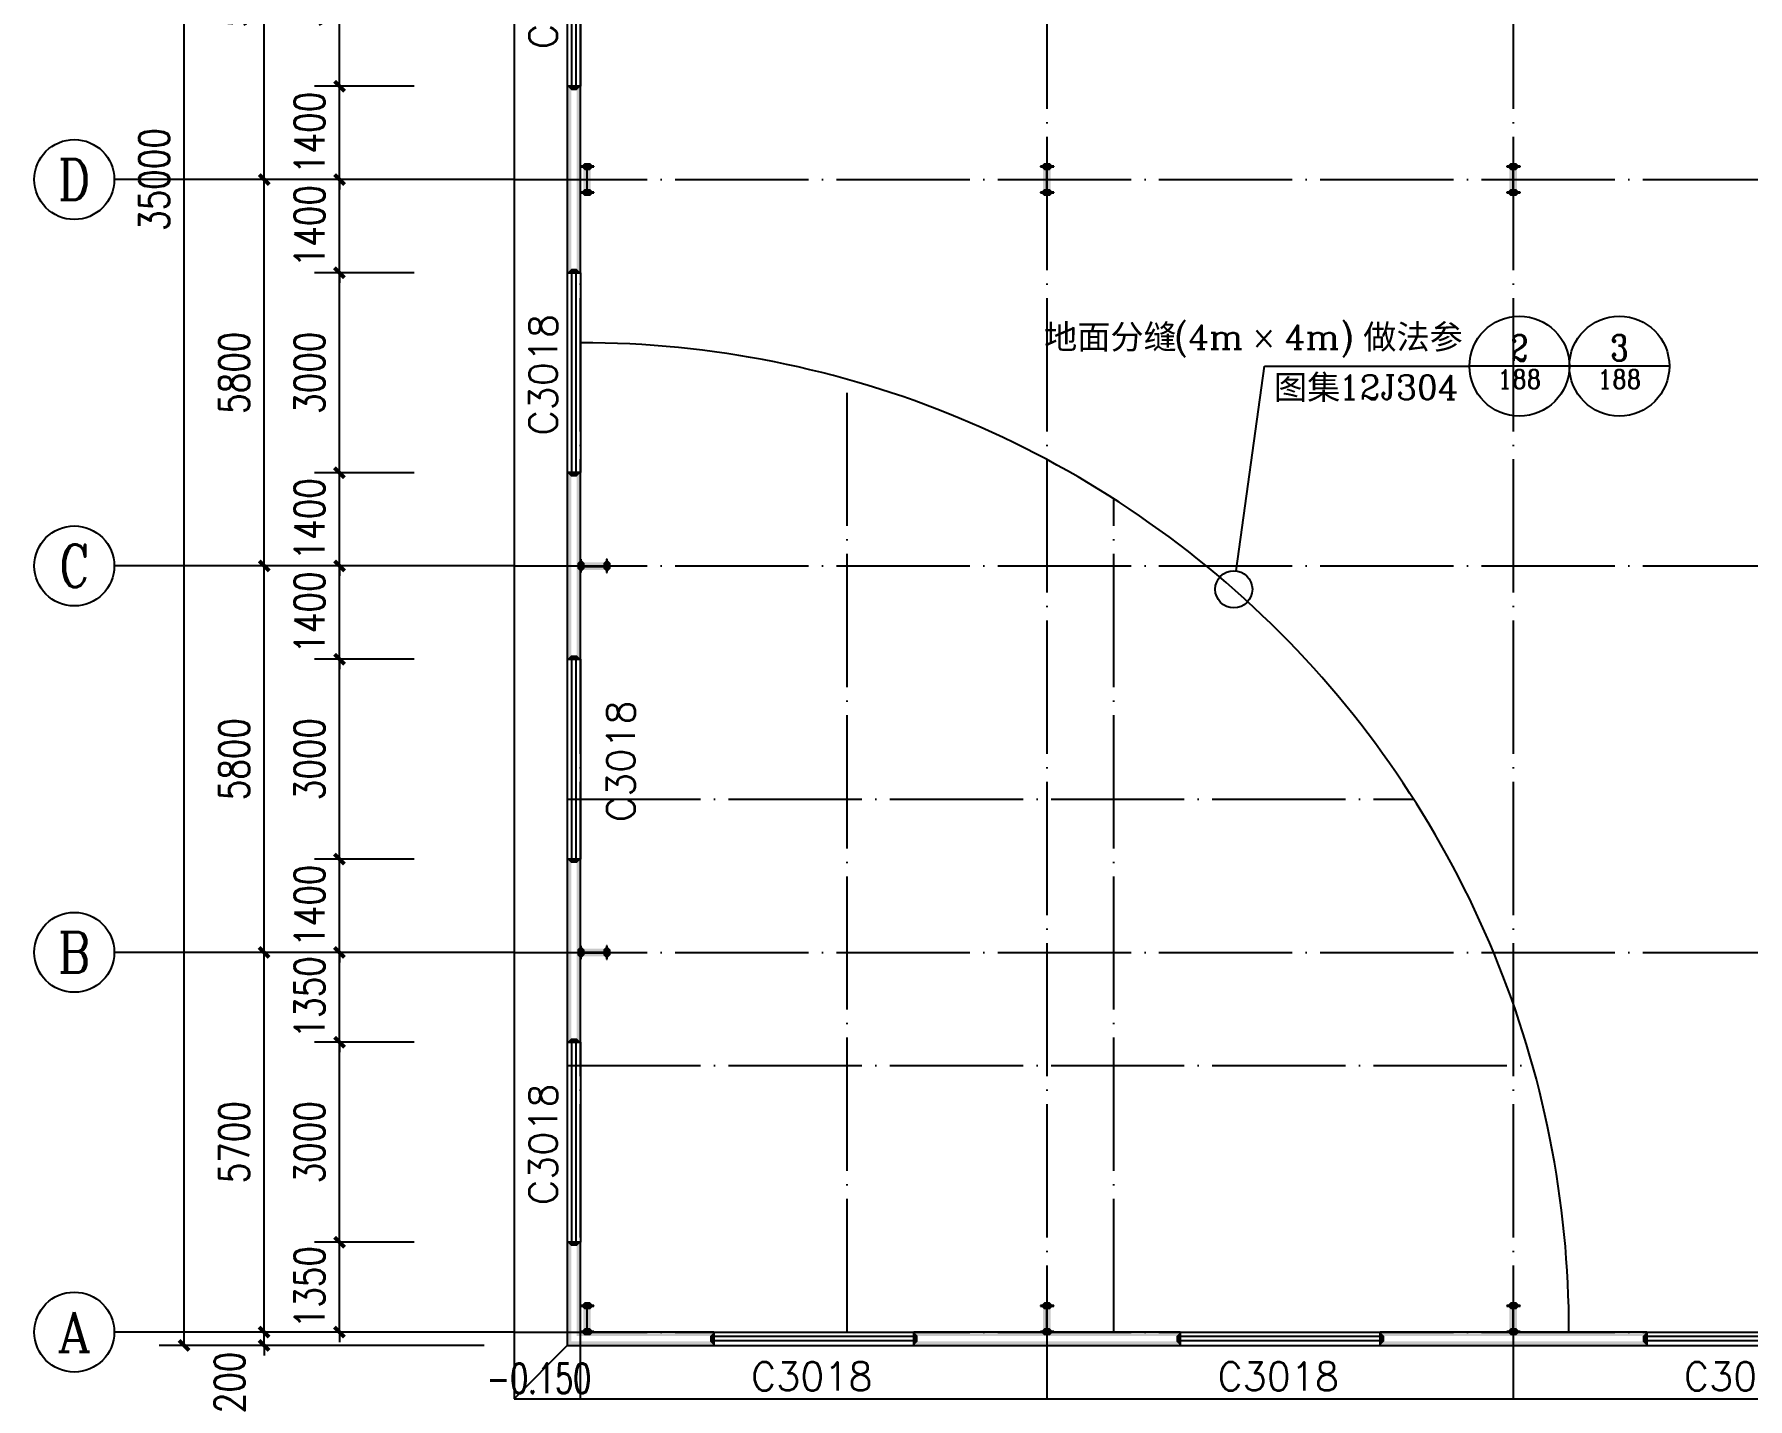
# Model space of a CAD drawing. Extents: x -21908402 to 2004492, y 83987 to 5079726.
# Drawn here: x 1825291 to 1851007, y 347578 to 368058 of the extents above; entities that cross this region are included whole.
import ezdxf
from ezdxf.enums import TextEntityAlignment as Align

# ---------------------------------------------------------------- set-up
doc = ezdxf.new("R2010")
doc.units = 0
doc.header["$LTSCALE"] = 1000
doc.linetypes.add('DOTE', pattern=[2.42, 2, -0.2, 0.02, -0.2])
doc.layers.get('0').update_dxf_attribs({"linetype": 'CONTINUOUS'})
doc.layers.get('DEFPOINTS').update_dxf_attribs({"linetype": 'CONTINUOUS'})
for name, color, linetype in [('AXIS', 3, 'CONTINUOUS'), ('AXIS_TEXT', 7, 'CONTINUOUS'), ('COLUMN', 9, 'CONTINUOUS'), ('DIM_IDEN', 3, 'CONTINUOUS'), ('DOTE', 1, 'DOTE'), ('GROUND', 2, 'CONTINUOUS'), ('PUB_DIM', 3, 'CONTINUOUS'), ('PUB_TEXT', 7, 'CONTINUOUS'), ('PUB_WALL', 9, 'CONTINUOUS'), ('WALL', 6, 'CONTINUOUS'), ('WINDOW', 94, 'CONTINUOUS'), ('WINDOW_TEXT', 7, 'CONTINUOUS')]:
    doc.layers.add(name, color=color, linetype=linetype)
doc.styles.add('_TCH_AXIS', font='complex_.ttf', dxfattribs={"bigfont": 'GBCBIG'})
doc.styles.add('_TCH_DIM', font='SIMPLEX', dxfattribs={"bigfont": 'GBCBIG'})
doc.styles.add('_TCH_LABEL', font='complex_.ttf', dxfattribs={"bigfont": 'GBCBIG'})
doc.styles.add('_TCH_WINDOW', font='simplex_.ttf', dxfattribs={"bigfont": 'GBCBIG'})
doc.styles.add('COMPLEX', font='COMPLEX')
doc.styles.add('DIM_FONT', font='simplex.shx', dxfattribs={"width": 0.8})
doc.dimstyles.new('DIMN150', dxfattribs={"dimscale": 1.5, "dimtxt": 300, "dimasz": 100, "dimexe": 250, "dimexo": 300, "dimgap": 150, "dimtad": 1, "dimdec": 0, "dimzin": 0, "dimtxsty": 'DIM_FONT', "dimblk": 'ARCHTICK', "dimcen": 0.09, "dimclrt": 7, "dimazin": 3, "dimtfac": 1, "dimtdec": 0, "dimtix": 1, "dimtmove": 0, "dimatfit": 3, "dimtolj": 1, "dimtzin": 0})

# ---------------------------------------------------------------- blocks, each defined once
blk = doc.blocks.new('_ARCHTICK')
at = {"color": 0, "linetype": 'BYBLOCK', "const_width": 0.4}
blk.add_lwpolyline([(-0.5, -0.5), (0.5, 0.5)], dxfattribs=at)
blk = doc.blocks.new('*D284')
at = {"layer": 'DEFPOINTS', "color": 0}
for p in [(1829872, 349928), (1831441, 349928), (1831441, 348578)]:
    blk.add_point(p, dxfattribs=at)
at = {"layer": 'PUB_DIM', "color": 0}
for p, q in [((1829872, 349928), (1829872, 350078)), ((1830991, 349928), (1829497, 349928)), ((1829872, 348578), (1829872, 349928)), ((1830991, 348578), (1829497, 348578)), ((1829872, 348578), (1829872, 348428))]:
    blk.add_line(p, q, dxfattribs=at)
at = {"layer": 'PUB_DIM', "color": 0, "xscale": 150, "yscale": 150, "zscale": 150}
for p, rotation in [((1829872, 349928), 270), ((1829872, 348578), 90)]:
    blk.add_blockref('_ARCHTICK', p, dxfattribs=dict(at, rotation=rotation))
at = {"layer": 'PUB_DIM', "color": 7, "insert": (1829422, 349253), "char_height": 450, "attachment_point": 5, "rotation": 90, "style": 'DIM_FONT'}
blk.add_mtext('\\A1;1350', dxfattribs=at)
blk = doc.blocks.new('*D285')
at = {"layer": 'DEFPOINTS', "color": 0}
for p in [(1829872, 352928), (1831441, 352928), (1831441, 349928)]:
    blk.add_point(p, dxfattribs=at)
at = {"layer": 'PUB_DIM', "color": 0}
for p, q in [((1830991, 352928), (1829497, 352928)), ((1829872, 349928), (1829872, 352928)), ((1830991, 349928), (1829497, 349928))]:
    blk.add_line(p, q, dxfattribs=at)
at = {"layer": 'PUB_DIM', "color": 0, "xscale": 150, "yscale": 150, "zscale": 150}
for p, rotation in [((1829872, 352928), 90), ((1829872, 349928), 270)]:
    blk.add_blockref('_ARCHTICK', p, dxfattribs=dict(at, rotation=rotation))
at = {"layer": 'PUB_DIM', "color": 7, "insert": (1829422, 351428), "char_height": 450, "attachment_point": 5, "rotation": 90, "style": 'DIM_FONT'}
blk.add_mtext('\\A1;3000', dxfattribs=at)
blk = doc.blocks.new('*D286')
at = {"layer": 'DEFPOINTS', "color": 0}
for p in [(1829872, 354278), (1831441, 354278), (1831441, 352928)]:
    blk.add_point(p, dxfattribs=at)
at = {"layer": 'PUB_DIM', "color": 0}
for p, q in [((1829872, 354278), (1829872, 354428)), ((1830991, 354278), (1829497, 354278)), ((1829872, 352928), (1829872, 354278)), ((1830991, 352928), (1829497, 352928)), ((1829872, 352928), (1829872, 352778))]:
    blk.add_line(p, q, dxfattribs=at)
at = {"layer": 'PUB_DIM', "color": 0, "xscale": 150, "yscale": 150, "zscale": 150}
for p, rotation in [((1829872, 354278), 270), ((1829872, 352928), 90)]:
    blk.add_blockref('_ARCHTICK', p, dxfattribs=dict(at, rotation=rotation))
at = {"layer": 'PUB_DIM', "color": 7, "insert": (1829422, 353603), "char_height": 450, "attachment_point": 5, "rotation": 90, "style": 'DIM_FONT'}
blk.add_mtext('\\A1;1350', dxfattribs=at)
blk = doc.blocks.new('*D287')
at = {"layer": 'DEFPOINTS', "color": 0}
for p in [(1829872, 355678), (1831441, 355678), (1831441, 354278)]:
    blk.add_point(p, dxfattribs=at)
at = {"layer": 'PUB_DIM', "color": 0}
for p, q in [((1830991, 355678), (1829497, 355678)), ((1829872, 355678), (1829872, 355828)), ((1829872, 354278), (1829872, 355678)), ((1830991, 354278), (1829497, 354278)), ((1829872, 354278), (1829872, 354128))]:
    blk.add_line(p, q, dxfattribs=at)
at = {"layer": 'PUB_DIM', "color": 0, "xscale": 150, "yscale": 150, "zscale": 150}
for p, rotation in [((1829872, 355678), 270), ((1829872, 354278), 90)]:
    blk.add_blockref('_ARCHTICK', p, dxfattribs=dict(at, rotation=rotation))
at = {"layer": 'PUB_DIM', "color": 7, "insert": (1829422, 354978), "char_height": 450, "attachment_point": 5, "rotation": 90, "style": 'DIM_FONT'}
blk.add_mtext('\\A1;1400', dxfattribs=at)
blk = doc.blocks.new('*D288')
at = {"layer": 'DEFPOINTS', "color": 0}
for p in [(1829872, 358678), (1831441, 358678), (1831441, 355678)]:
    blk.add_point(p, dxfattribs=at)
at = {"layer": 'PUB_DIM', "color": 0}
for p, q in [((1830991, 358678), (1829497, 358678)), ((1829872, 355678), (1829872, 358678)), ((1830991, 355678), (1829497, 355678))]:
    blk.add_line(p, q, dxfattribs=at)
at = {"layer": 'PUB_DIM', "color": 0, "xscale": 150, "yscale": 150, "zscale": 150}
for p, rotation in [((1829872, 358678), 90), ((1829872, 355678), 270)]:
    blk.add_blockref('_ARCHTICK', p, dxfattribs=dict(at, rotation=rotation))
at = {"layer": 'PUB_DIM', "color": 7, "insert": (1829422, 357178), "char_height": 450, "attachment_point": 5, "rotation": 90, "style": 'DIM_FONT'}
blk.add_mtext('\\A1;3000', dxfattribs=at)
blk = doc.blocks.new('*D289')
at = {"layer": 'DEFPOINTS', "color": 0}
for p in [(1829872, 360078), (1831441, 360078), (1831441, 358678)]:
    blk.add_point(p, dxfattribs=at)
at = {"layer": 'PUB_DIM', "color": 0}
for p, q in [((1830991, 360078), (1829497, 360078)), ((1829872, 360078), (1829872, 360228)), ((1829872, 358678), (1829872, 360078)), ((1830991, 358678), (1829497, 358678)), ((1829872, 358678), (1829872, 358528))]:
    blk.add_line(p, q, dxfattribs=at)
at = {"layer": 'PUB_DIM', "color": 0, "xscale": 150, "yscale": 150, "zscale": 150}
for p, rotation in [((1829872, 360078), 270), ((1829872, 358678), 90)]:
    blk.add_blockref('_ARCHTICK', p, dxfattribs=dict(at, rotation=rotation))
at = {"layer": 'PUB_DIM', "color": 7, "insert": (1829422, 359378), "char_height": 450, "attachment_point": 5, "rotation": 90, "style": 'DIM_FONT'}
blk.add_mtext('\\A1;1400', dxfattribs=at)
blk = doc.blocks.new('*D290')
at = {"layer": 'DEFPOINTS', "color": 0}
for p in [(1829872, 361478), (1831441, 361478), (1831441, 360078)]:
    blk.add_point(p, dxfattribs=at)
at = {"layer": 'PUB_DIM', "color": 0}
for p, q in [((1829872, 361478), (1829872, 361628)), ((1830991, 361478), (1829497, 361478)), ((1829872, 360078), (1829872, 361478)), ((1830991, 360078), (1829497, 360078)), ((1829872, 360078), (1829872, 359928))]:
    blk.add_line(p, q, dxfattribs=at)
at = {"layer": 'PUB_DIM', "color": 0, "xscale": 150, "yscale": 150, "zscale": 150}
for p, rotation in [((1829872, 361478), 270), ((1829872, 360078), 90)]:
    blk.add_blockref('_ARCHTICK', p, dxfattribs=dict(at, rotation=rotation))
at = {"layer": 'PUB_DIM', "color": 7, "insert": (1829422, 360778), "char_height": 450, "attachment_point": 5, "rotation": 90, "style": 'DIM_FONT'}
blk.add_mtext('\\A1;1400', dxfattribs=at)
blk = doc.blocks.new('*D291')
at = {"layer": 'DEFPOINTS', "color": 0}
for p in [(1829872, 364478), (1831441, 364478), (1831441, 361478)]:
    blk.add_point(p, dxfattribs=at)
at = {"layer": 'PUB_DIM', "color": 0}
for p, q in [((1830991, 364478), (1829497, 364478)), ((1829872, 361478), (1829872, 364478)), ((1830991, 361478), (1829497, 361478))]:
    blk.add_line(p, q, dxfattribs=at)
at = {"layer": 'PUB_DIM', "color": 0, "xscale": 150, "yscale": 150, "zscale": 150}
for p, rotation in [((1829872, 364478), 90), ((1829872, 361478), 270)]:
    blk.add_blockref('_ARCHTICK', p, dxfattribs=dict(at, rotation=rotation))
at = {"layer": 'PUB_DIM', "color": 7, "insert": (1829422, 362978), "char_height": 450, "attachment_point": 5, "rotation": 90, "style": 'DIM_FONT'}
blk.add_mtext('\\A1;3000', dxfattribs=at)
blk = doc.blocks.new('*D292')
at = {"layer": 'DEFPOINTS', "color": 0}
for p in [(1829872, 365878), (1831441, 365878), (1831441, 364478)]:
    blk.add_point(p, dxfattribs=at)
at = {"layer": 'PUB_DIM', "color": 0}
for p, q in [((1829872, 365878), (1829872, 366028)), ((1830991, 365878), (1829497, 365878)), ((1829872, 364478), (1829872, 365878)), ((1830991, 364478), (1829497, 364478)), ((1829872, 364478), (1829872, 364328))]:
    blk.add_line(p, q, dxfattribs=at)
at = {"layer": 'PUB_DIM', "color": 0, "xscale": 150, "yscale": 150, "zscale": 150}
for p, rotation in [((1829872, 365878), 270), ((1829872, 364478), 90)]:
    blk.add_blockref('_ARCHTICK', p, dxfattribs=dict(at, rotation=rotation))
at = {"layer": 'PUB_DIM', "color": 7, "insert": (1829422, 365178), "char_height": 450, "attachment_point": 5, "rotation": 90, "style": 'DIM_FONT'}
blk.add_mtext('\\A1;1400', dxfattribs=at)
blk = doc.blocks.new('*D293')
at = {"layer": 'DEFPOINTS', "color": 0}
for p in [(1829872, 367278), (1831441, 367278), (1831441, 365878)]:
    blk.add_point(p, dxfattribs=at)
at = {"layer": 'PUB_DIM', "color": 0}
for p, q in [((1830991, 367278), (1829497, 367278)), ((1829872, 367278), (1829872, 367428)), ((1829872, 365878), (1829872, 367278)), ((1830991, 365878), (1829497, 365878)), ((1829872, 365878), (1829872, 365728))]:
    blk.add_line(p, q, dxfattribs=at)
at = {"layer": 'PUB_DIM', "color": 0, "xscale": 150, "yscale": 150, "zscale": 150}
for p, rotation in [((1829872, 367278), 270), ((1829872, 365878), 90)]:
    blk.add_blockref('_ARCHTICK', p, dxfattribs=dict(at, rotation=rotation))
at = {"layer": 'PUB_DIM', "color": 7, "insert": (1829422, 366578), "char_height": 450, "attachment_point": 5, "rotation": 90, "style": 'DIM_FONT'}
blk.add_mtext('\\A1;1400', dxfattribs=at)
blk = doc.blocks.new('*D294')
at = {"layer": 'DEFPOINTS', "color": 0}
for p in [(1829872, 370278), (1831441, 370278), (1831441, 367278)]:
    blk.add_point(p, dxfattribs=at)
at = {"layer": 'PUB_DIM', "color": 0}
for p, q in [((1830991, 370278), (1829497, 370278)), ((1829872, 367278), (1829872, 370278)), ((1830991, 367278), (1829497, 367278))]:
    blk.add_line(p, q, dxfattribs=at)
at = {"layer": 'PUB_DIM', "color": 0, "xscale": 150, "yscale": 150, "zscale": 150}
for p, rotation in [((1829872, 370278), 90), ((1829872, 367278), 270)]:
    blk.add_blockref('_ARCHTICK', p, dxfattribs=dict(at, rotation=rotation))
at = {"layer": 'PUB_DIM', "color": 7, "insert": (1829422, 368778), "char_height": 450, "attachment_point": 5, "rotation": 90, "style": 'DIM_FONT'}
blk.add_mtext('\\A1;3000', dxfattribs=at)
blk = doc.blocks.new('*D356')
at = {"layer": 'AXIS', "color": 0}
for p, q in [((1828741, 348578), (1828741, 348728)), ((1832041, 348578), (1828366, 348578)), ((1828741, 348378), (1828741, 348578)), ((1832041, 348378), (1828366, 348378)), ((1828741, 348378), (1828741, 348228))]:
    blk.add_line(p, q, dxfattribs=at)
at = {"layer": 'DEFPOINTS', "color": 0}
for p in [(1828741, 348578), (1832491, 348578), (1832491, 348378)]:
    blk.add_point(p, dxfattribs=at)
at = {"layer": 'AXIS', "color": 0, "xscale": 150, "yscale": 150, "zscale": 150}
for p, rotation in [((1828741, 348578), 270), ((1828741, 348378), 90)]:
    blk.add_blockref('_ARCHTICK', p, dxfattribs=dict(at, rotation=rotation))
at = {"layer": 'AXIS', "color": 7, "insert": (1828223, 347823), "char_height": 450, "attachment_point": 5, "rotation": 90, "style": 'DIM_FONT'}
blk.add_mtext('\\A1;200', dxfattribs=at)
blk = doc.blocks.new('*D357')
at = {"layer": 'AXIS', "color": 0}
for p, q in [((1832041, 354278), (1828366, 354278)), ((1828741, 348578), (1828741, 354278)), ((1832041, 348578), (1828366, 348578))]:
    blk.add_line(p, q, dxfattribs=at)
at = {"layer": 'DEFPOINTS', "color": 0}
for p in [(1828741, 354278), (1832491, 354278), (1832491, 348578)]:
    blk.add_point(p, dxfattribs=at)
at = {"layer": 'AXIS', "color": 0, "xscale": 150, "yscale": 150, "zscale": 150}
for p, rotation in [((1828741, 354278), 90), ((1828741, 348578), 270)]:
    blk.add_blockref('_ARCHTICK', p, dxfattribs=dict(at, rotation=rotation))
at = {"layer": 'AXIS', "color": 7, "insert": (1828291, 351428), "char_height": 450, "attachment_point": 5, "rotation": 90, "style": 'DIM_FONT'}
blk.add_mtext('\\A1;5700', dxfattribs=at)
blk = doc.blocks.new('*D358')
at = {"layer": 'AXIS', "color": 0}
for p, q in [((1832041, 360078), (1828366, 360078)), ((1828741, 354278), (1828741, 360078)), ((1832041, 354278), (1828366, 354278))]:
    blk.add_line(p, q, dxfattribs=at)
at = {"layer": 'DEFPOINTS', "color": 0}
for p in [(1828741, 360078), (1832491, 360078), (1832491, 354278)]:
    blk.add_point(p, dxfattribs=at)
at = {"layer": 'AXIS', "color": 0, "xscale": 150, "yscale": 150, "zscale": 150}
for p, rotation in [((1828741, 360078), 90), ((1828741, 354278), 270)]:
    blk.add_blockref('_ARCHTICK', p, dxfattribs=dict(at, rotation=rotation))
at = {"layer": 'AXIS', "color": 7, "insert": (1828291, 357178), "char_height": 450, "attachment_point": 5, "rotation": 90, "style": 'DIM_FONT'}
blk.add_mtext('\\A1;5800', dxfattribs=at)
blk = doc.blocks.new('*D359')
at = {"layer": 'AXIS', "color": 0}
for p, q in [((1832041, 365878), (1828366, 365878)), ((1828741, 360078), (1828741, 365878)), ((1832041, 360078), (1828366, 360078))]:
    blk.add_line(p, q, dxfattribs=at)
at = {"layer": 'DEFPOINTS', "color": 0}
for p in [(1828741, 365878), (1832491, 365878), (1832491, 360078)]:
    blk.add_point(p, dxfattribs=at)
at = {"layer": 'AXIS', "color": 0, "xscale": 150, "yscale": 150, "zscale": 150}
for p, rotation in [((1828741, 365878), 90), ((1828741, 360078), 270)]:
    blk.add_blockref('_ARCHTICK', p, dxfattribs=dict(at, rotation=rotation))
at = {"layer": 'AXIS', "color": 7, "insert": (1828291, 362978), "char_height": 450, "attachment_point": 5, "rotation": 90, "style": 'DIM_FONT'}
blk.add_mtext('\\A1;5800', dxfattribs=at)
blk = doc.blocks.new('*D360')
at = {"layer": 'AXIS', "color": 0}
for p, q in [((1832041, 371678), (1828366, 371678)), ((1828741, 365878), (1828741, 371678)), ((1832041, 365878), (1828366, 365878))]:
    blk.add_line(p, q, dxfattribs=at)
at = {"layer": 'DEFPOINTS', "color": 0}
for p in [(1828741, 371678), (1832491, 371678), (1832491, 365878)]:
    blk.add_point(p, dxfattribs=at)
at = {"layer": 'AXIS', "color": 0, "xscale": 150, "yscale": 150, "zscale": 150}
for p, rotation in [((1828741, 371678), 90), ((1828741, 365878), 270)]:
    blk.add_blockref('_ARCHTICK', p, dxfattribs=dict(at, rotation=rotation))
at = {"layer": 'AXIS', "color": 7, "insert": (1828291, 368778), "char_height": 450, "attachment_point": 5, "rotation": 90, "style": 'DIM_FONT'}
blk.add_mtext('\\A1;5800', dxfattribs=at)
blk = doc.blocks.new('*D364')
at = {"layer": 'AXIS', "color": 0}
for p, q in [((1832041, 383378), (1827166, 383378)), ((1827541, 348378), (1827541, 383378)), ((1832041, 348378), (1827166, 348378))]:
    blk.add_line(p, q, dxfattribs=at)
at = {"layer": 'DEFPOINTS', "color": 0}
for p in [(1827541, 383378), (1832491, 383378), (1832491, 348378)]:
    blk.add_point(p, dxfattribs=at)
at = {"layer": 'AXIS', "color": 0, "xscale": 150, "yscale": 150, "zscale": 150}
for p, rotation in [((1827541, 383378), 90), ((1827541, 348378), 270)]:
    blk.add_blockref('_ARCHTICK', p, dxfattribs=dict(at, rotation=rotation))
at = {"layer": 'AXIS', "color": 7, "insert": (1827091, 365878), "char_height": 450, "attachment_point": 5, "rotation": 90, "style": 'DIM_FONT'}
blk.add_mtext('\\A1;35000', dxfattribs=at)
blk = doc.blocks.new('_AXISO')
blk.add_circle((0, 0), 0.5)
at = {"layer": 'AXIS_TEXT', "style": 'COMPLEX', "width": 1.041667}
blk.add_attdef('A', text='', height=0.56, dxfattribs=at).set_placement((-0.25, -0.28), (0.25, -0.28), align=Align.FIT)
blk = doc.blocks.new('$WINLIB2D$00000001')
at = {"color": 0}
for points in [[(-0.5, 0.5), (-0.5, -0.5)], [(-0.5, 0.5), (0.5, 0.5)], [(0.5, -0.5), (0.5, 0.5)], [(0.5, 0.1667), (-0.5, 0.1667)], [(0.5, -0.1667), (-0.5, -0.1667)], [(-0.5, -0.5), (0.5, -0.5)]]:
    blk.add_lwpolyline(points, dxfattribs=at)

msp = doc.modelspace()

# ---------------------------------------------------------------- hatches: boundary and pattern name
at = {"layer": 'COLUMN'}
for points in [[(1833491, 366078.4), (1833491, 366068.4), (1833551, 366128.4), (1833551, 366018.4)], [(1833491, 366068.4), (1833578.8, 366068.4), (1833603.7, 366128.4), (1833551, 366128.4)], [(1833691, 366078.4), (1833491, 366078.4), (1833551, 366018.4), (1833631, 366018.4)], [(1833589.8, 366063.4), (1833594.8, 366068.4), (1833570, 366128.4), (1833529.8, 366088.3)], [(1833589.8, 365693.4), (1833589.8, 366063.4), (1833529.8, 366088.3), (1833529.8, 365668.6)], [(1833594.8, 366068.4), (1833691, 366068.4), (1833631, 366128.4), (1833570, 366128.4)], [(1833578.8, 366068.4), (1833583.8, 366063.4), (1833643.8, 366088.3), (1833603.7, 366128.4)], [(1833583.8, 366063.4), (1833583.8, 365693.4), (1833643.8, 365668.6), (1833643.8, 366088.3)], [(1833691, 366068.4), (1833691, 366078.4), (1833631, 366018.4), (1833631, 366128.4)], [(1840391, 366078.4), (1840391, 366068.4), (1840451, 366128.4), (1840451, 366018.4)], [(1840391, 366068.4), (1840478.8, 366068.4), (1840503.7, 366128.4), (1840451, 366128.4)], [(1840591, 366078.4), (1840391, 366078.4), (1840451, 366018.4), (1840531, 366018.4)], [(1840489.8, 366063.4), (1840494.8, 366068.4), (1840470, 366128.4), (1840429.8, 366088.3)], [(1840489.8, 365693.4), (1840489.8, 366063.4), (1840429.8, 366088.3), (1840429.8, 365668.6)], [(1840494.8, 366068.4), (1840591, 366068.4), (1840531, 366128.4), (1840470, 366128.4)], [(1840478.8, 366068.4), (1840483.8, 366063.4), (1840543.8, 366088.3), (1840503.7, 366128.4)], [(1840483.8, 366063.4), (1840483.8, 365693.4), (1840543.8, 365668.6), (1840543.8, 366088.3)], [(1840591, 366068.4), (1840591, 366078.4), (1840531, 366018.4), (1840531, 366128.4)], [(1847391, 366078.4), (1847391, 366068.4), (1847451, 366128.4), (1847451, 366018.4)], [(1847391, 366068.4), (1847478.8, 366068.4), (1847503.7, 366128.4), (1847451, 366128.4)], [(1847591, 366078.4), (1847391, 366078.4), (1847451, 366018.4), (1847531, 366018.4)], [(1847489.8, 366063.4), (1847494.8, 366068.4), (1847470, 366128.4), (1847429.8, 366088.3)], [(1847489.8, 365693.4), (1847489.8, 366063.4), (1847429.8, 366088.3), (1847429.8, 365668.6)], [(1847494.8, 366068.4), (1847591, 366068.4), (1847531, 366128.4), (1847470, 366128.4)], [(1847478.8, 366068.4), (1847483.8, 366063.4), (1847543.8, 366088.3), (1847503.7, 366128.4)], [(1847483.8, 366063.4), (1847483.8, 365693.4), (1847543.8, 365668.6), (1847543.8, 366088.3)], [(1847591, 366068.4), (1847591, 366078.4), (1847531, 366018.4), (1847531, 366128.4)], [(1833491, 365678.4), (1833691, 365678.4), (1833631, 365738.4), (1833551, 365738.4)], [(1833491, 365688.4), (1833491, 365678.4), (1833551, 365738.4), (1833551, 365628.4)], [(1833578.8, 365688.4), (1833491, 365688.4), (1833551, 365628.4), (1833603.7, 365628.4)], [(1833594.8, 365688.4), (1833589.8, 365693.4), (1833529.8, 365668.6), (1833570, 365628.4)], [(1833691, 365688.4), (1833594.8, 365688.4), (1833570, 365628.4), (1833631, 365628.4)], [(1833583.8, 365693.4), (1833578.8, 365688.4), (1833603.7, 365628.4), (1833643.8, 365668.6)], [(1833691, 365678.4), (1833691, 365688.4), (1833631, 365628.4), (1833631, 365738.4)], [(1840391, 365678.4), (1840591, 365678.4), (1840531, 365738.4), (1840451, 365738.4)], [(1840391, 365688.4), (1840391, 365678.4), (1840451, 365738.4), (1840451, 365628.4)], [(1840478.8, 365688.4), (1840391, 365688.4), (1840451, 365628.4), (1840503.7, 365628.4)], [(1840494.8, 365688.4), (1840489.8, 365693.4), (1840429.8, 365668.6), (1840470, 365628.4)], [(1840591, 365688.4), (1840494.8, 365688.4), (1840470, 365628.4), (1840531, 365628.4)], [(1840483.8, 365693.4), (1840478.8, 365688.4), (1840503.7, 365628.4), (1840543.8, 365668.6)], [(1840591, 365678.4), (1840591, 365688.4), (1840531, 365628.4), (1840531, 365738.4)], [(1847391, 365678.4), (1847591, 365678.4), (1847531, 365738.4), (1847451, 365738.4)], [(1847391, 365688.4), (1847391, 365678.4), (1847451, 365738.4), (1847451, 365628.4)], [(1847478.8, 365688.4), (1847391, 365688.4), (1847451, 365628.4), (1847503.7, 365628.4)], [(1847494.8, 365688.4), (1847489.8, 365693.4), (1847429.8, 365668.6), (1847470, 365628.4)], [(1847591, 365688.4), (1847494.8, 365688.4), (1847470, 365628.4), (1847531, 365628.4)], [(1847483.8, 365693.4), (1847478.8, 365688.4), (1847503.7, 365628.4), (1847543.8, 365668.6)], [(1847591, 365678.4), (1847591, 365688.4), (1847531, 365628.4), (1847531, 365738.4)], [(1833501, 360082.3), (1833501, 360178.4), (1833441, 360118.4), (1833441, 360057.4)], [(1833501, 360178.4), (1833491, 360178.4), (1833551, 360118.4), (1833441, 360118.4)], [(1833501, 360066.3), (1833506, 360071.3), (1833481.1, 360131.3), (1833441, 360091.1)], [(1833501, 359978.4), (1833501, 360066.3), (1833441, 360091.1), (1833441, 360038.4)], [(1833506, 360077.3), (1833501, 360082.3), (1833441, 360057.4), (1833481.1, 360017.3)], [(1833491, 359978.4), (1833501, 359978.4), (1833441, 360038.4), (1833551, 360038.4)], [(1833506, 360071.3), (1833876, 360071.3), (1833900.8, 360131.3), (1833481.1, 360131.3)], [(1833876, 360077.3), (1833506, 360077.3), (1833481.1, 360017.3), (1833900.8, 360017.3)], [(1833491, 360178.4), (1833491, 359978.4), (1833551, 360038.4), (1833551, 360118.4)], [(1833891, 359978.4), (1833891, 360178.4), (1833831, 360118.4), (1833831, 360038.4)], [(1833891, 360178.4), (1833881, 360178.4), (1833941, 360118.4), (1833831, 360118.4)], [(1833881, 359978.4), (1833891, 359978.4), (1833831, 360038.4), (1833941, 360038.4)], [(1833876, 360071.3), (1833881, 360066.3), (1833941, 360091.1), (1833900.8, 360131.3)], [(1833881, 360082.3), (1833876, 360077.3), (1833900.8, 360017.3), (1833941, 360057.4)], [(1833881, 360178.4), (1833881, 360082.3), (1833941, 360057.4), (1833941, 360118.4)], [(1833881, 360066.3), (1833881, 359978.4), (1833941, 360038.4), (1833941, 360091.1)], [(1833501, 354282.3), (1833501, 354378.4), (1833441, 354318.4), (1833441, 354257.4)], [(1833501, 354378.4), (1833491, 354378.4), (1833551, 354318.4), (1833441, 354318.4)], [(1833491, 354378.4), (1833491, 354178.4), (1833551, 354238.4), (1833551, 354318.4)], [(1833891, 354178.4), (1833891, 354378.4), (1833831, 354318.4), (1833831, 354238.4)], [(1833891, 354378.4), (1833881, 354378.4), (1833941, 354318.4), (1833831, 354318.4)], [(1833881, 354378.4), (1833881, 354282.3), (1833941, 354257.4), (1833941, 354318.4)], [(1833501, 354266.3), (1833506, 354271.3), (1833481.1, 354331.3), (1833441, 354291.1)], [(1833501, 354178.4), (1833501, 354266.3), (1833441, 354291.1), (1833441, 354238.4)], [(1833506, 354277.3), (1833501, 354282.3), (1833441, 354257.4), (1833481.1, 354217.3)], [(1833491, 354178.4), (1833501, 354178.4), (1833441, 354238.4), (1833551, 354238.4)], [(1833506, 354271.3), (1833876, 354271.3), (1833900.8, 354331.3), (1833481.1, 354331.3)], [(1833876, 354277.3), (1833506, 354277.3), (1833481.1, 354217.3), (1833900.8, 354217.3)], [(1833881, 354178.4), (1833891, 354178.4), (1833831, 354238.4), (1833941, 354238.4)], [(1833876, 354271.3), (1833881, 354266.3), (1833941, 354291.1), (1833900.8, 354331.3)], [(1833881, 354282.3), (1833876, 354277.3), (1833900.8, 354217.3), (1833941, 354257.4)], [(1833881, 354266.3), (1833881, 354178.4), (1833941, 354238.4), (1833941, 354291.1)], [(1833491, 348978.4), (1833491, 348968.4), (1833551, 349028.4), (1833551, 348918.4)], [(1833491, 348968.4), (1833578.8, 348968.4), (1833603.7, 349028.4), (1833551, 349028.4)], [(1833691, 348978.4), (1833491, 348978.4), (1833551, 348918.4), (1833631, 348918.4)], [(1833589.8, 348963.4), (1833594.8, 348968.4), (1833570, 349028.4), (1833529.8, 348988.3)], [(1833589.8, 348593.4), (1833589.8, 348963.4), (1833529.8, 348988.3), (1833529.8, 348568.6)], [(1833594.8, 348968.4), (1833691, 348968.4), (1833631, 349028.4), (1833570, 349028.4)], [(1833578.8, 348968.4), (1833583.8, 348963.4), (1833643.8, 348988.3), (1833603.7, 349028.4)], [(1833583.8, 348963.4), (1833583.8, 348593.4), (1833643.8, 348568.6), (1833643.8, 348988.3)], [(1833691, 348968.4), (1833691, 348978.4), (1833631, 348918.4), (1833631, 349028.4)], [(1840391, 348978.4), (1840391, 348968.4), (1840451, 349028.4), (1840451, 348918.4)], [(1840391, 348968.4), (1840478.8, 348968.4), (1840503.7, 349028.4), (1840451, 349028.4)], [(1840591, 348978.4), (1840391, 348978.4), (1840451, 348918.4), (1840531, 348918.4)], [(1840489.8, 348963.4), (1840494.8, 348968.4), (1840470, 349028.4), (1840429.8, 348988.3)], [(1840489.8, 348593.4), (1840489.8, 348963.4), (1840429.8, 348988.3), (1840429.8, 348568.6)], [(1840494.8, 348968.4), (1840591, 348968.4), (1840531, 349028.4), (1840470, 349028.4)], [(1840478.8, 348968.4), (1840483.8, 348963.4), (1840543.8, 348988.3), (1840503.7, 349028.4)], [(1840483.8, 348963.4), (1840483.8, 348593.4), (1840543.8, 348568.6), (1840543.8, 348988.3)], [(1840591, 348968.4), (1840591, 348978.4), (1840531, 348918.4), (1840531, 349028.4)], [(1847391, 348978.4), (1847391, 348968.4), (1847451, 349028.4), (1847451, 348918.4)], [(1847391, 348968.4), (1847478.8, 348968.4), (1847503.7, 349028.4), (1847451, 349028.4)], [(1847591, 348978.4), (1847391, 348978.4), (1847451, 348918.4), (1847531, 348918.4)], [(1847489.8, 348963.4), (1847494.8, 348968.4), (1847470, 349028.4), (1847429.8, 348988.3)], [(1847489.8, 348593.4), (1847489.8, 348963.4), (1847429.8, 348988.3), (1847429.8, 348568.6)], [(1847494.8, 348968.4), (1847591, 348968.4), (1847531, 349028.4), (1847470, 349028.4)], [(1847478.8, 348968.4), (1847483.8, 348963.4), (1847543.8, 348988.3), (1847503.7, 349028.4)], [(1847483.8, 348963.4), (1847483.8, 348593.4), (1847543.8, 348568.6), (1847543.8, 348988.3)], [(1847591, 348968.4), (1847591, 348978.4), (1847531, 348918.4), (1847531, 349028.4)], [(1833491, 348578.4), (1833691, 348578.4), (1833631, 348638.4), (1833551, 348638.4)], [(1833491, 348588.4), (1833491, 348578.4), (1833551, 348638.4), (1833551, 348528.4)], [(1833578.8, 348588.4), (1833491, 348588.4), (1833551, 348528.4), (1833603.7, 348528.4)], [(1833594.8, 348588.4), (1833589.8, 348593.4), (1833529.8, 348568.6), (1833570, 348528.4)], [(1833691, 348588.4), (1833594.8, 348588.4), (1833570, 348528.4), (1833631, 348528.4)], [(1833583.8, 348593.4), (1833578.8, 348588.4), (1833603.7, 348528.4), (1833643.8, 348568.6)], [(1833691, 348578.4), (1833691, 348588.4), (1833631, 348528.4), (1833631, 348638.4)], [(1840391, 348578.4), (1840591, 348578.4), (1840531, 348638.4), (1840451, 348638.4)], [(1840391, 348588.4), (1840391, 348578.4), (1840451, 348638.4), (1840451, 348528.4)], [(1840478.8, 348588.4), (1840391, 348588.4), (1840451, 348528.4), (1840503.7, 348528.4)], [(1840494.8, 348588.4), (1840489.8, 348593.4), (1840429.8, 348568.6), (1840470, 348528.4)], [(1840591, 348588.4), (1840494.8, 348588.4), (1840470, 348528.4), (1840531, 348528.4)], [(1840483.8, 348593.4), (1840478.8, 348588.4), (1840503.7, 348528.4), (1840543.8, 348568.6)], [(1840591, 348578.4), (1840591, 348588.4), (1840531, 348528.4), (1840531, 348638.4)], [(1847391, 348578.4), (1847591, 348578.4), (1847531, 348638.4), (1847451, 348638.4)], [(1847391, 348588.4), (1847391, 348578.4), (1847451, 348638.4), (1847451, 348528.4)], [(1847478.8, 348588.4), (1847391, 348588.4), (1847451, 348528.4), (1847503.7, 348528.4)], [(1847494.8, 348588.4), (1847489.8, 348593.4), (1847429.8, 348568.6), (1847470, 348528.4)], [(1847591, 348588.4), (1847494.8, 348588.4), (1847470, 348528.4), (1847531, 348528.4)], [(1847483.8, 348593.4), (1847478.8, 348588.4), (1847503.7, 348528.4), (1847543.8, 348568.6)], [(1847591, 348578.4), (1847591, 348588.4), (1847531, 348528.4), (1847531, 348638.4)]]:
    msp.add_hatch(color=256, dxfattribs=at).paths.add_polyline_path(points)
at = {"layer": 'PUB_WALL'}
for points in [[(1833291, 367278.4), (1833291, 364478.4), (1833351, 364538.4), (1833351, 367218.4)], [(1833491, 367278.4), (1833291, 367278.4), (1833351, 367218.4), (1833431, 367218.4)], [(1833491, 364478.4), (1833491, 367278.4), (1833431, 367218.4), (1833431, 364538.4)], [(1833291, 364478.4), (1833491, 364478.4), (1833431, 364538.4), (1833351, 364538.4)], [(1833491, 361478.4), (1833291, 361478.4), (1833351, 361418.4), (1833431, 361418.4)], [(1833291, 361478.4), (1833291, 360076.3), (1833351, 360076.3), (1833351, 361418.4)], [(1833491, 360076.3), (1833491, 361478.4), (1833431, 361418.4), (1833431, 360076.3)], [(1833291, 360076.3), (1833291, 358678.4), (1833351, 358738.4), (1833351, 360076.3)], [(1833491, 358678.4), (1833491, 360076.3), (1833431, 360076.3), (1833431, 358738.4)], [(1833291, 358678.4), (1833491, 358678.4), (1833431, 358738.4), (1833351, 358738.4)], [(1833491, 355678.4), (1833291, 355678.4), (1833351, 355618.4), (1833431, 355618.4)], [(1833291, 355678.4), (1833291, 354276.3), (1833351, 354276.3), (1833351, 355618.4)], [(1833491, 354276.3), (1833491, 355678.4), (1833431, 355618.4), (1833431, 354276.3)], [(1833291, 354276.3), (1833291, 352928.4), (1833351, 352988.4), (1833351, 354276.3)], [(1833491, 352928.4), (1833491, 354276.3), (1833431, 354276.3), (1833431, 352988.4)], [(1833291, 352928.4), (1833491, 352928.4), (1833431, 352988.4), (1833351, 352988.4)], [(1833491, 349928.4), (1833291, 349928.4), (1833351, 349868.4), (1833431, 349868.4)], [(1833291, 349928.4), (1833291, 348378.4), (1833351, 348438.4), (1833351, 349868.4)], [(1833491, 348578.4), (1833491, 349928.4), (1833431, 349868.4), (1833431, 348518.4)], [(1835491, 348578.4), (1833491, 348578.4), (1833431, 348518.4), (1835431, 348518.4)], [(1835491, 348378.4), (1835491, 348578.4), (1835431, 348518.4), (1835431, 348438.4)], [(1840488.9, 348578.4), (1838491, 348578.4), (1838551, 348518.4), (1840488.9, 348518.4)], [(1838491, 348578.4), (1838491, 348378.4), (1838551, 348438.4), (1838551, 348518.4)], [(1842491, 348578.4), (1840488.9, 348578.4), (1840488.9, 348518.4), (1842431, 348518.4)], [(1842491, 348378.4), (1842491, 348578.4), (1842431, 348518.4), (1842431, 348438.4)], [(1847488.9, 348578.4), (1845491, 348578.4), (1845551, 348518.4), (1847488.9, 348518.4)], [(1845491, 348578.4), (1845491, 348378.4), (1845551, 348438.4), (1845551, 348518.4)], [(1849491, 348578.4), (1847488.9, 348578.4), (1847488.9, 348518.4), (1849431, 348518.4)], [(1849491, 348378.4), (1849491, 348578.4), (1849431, 348518.4), (1849431, 348438.4)], [(1833291, 348378.4), (1835491, 348378.4), (1835431, 348438.4), (1833351, 348438.4)], [(1838491, 348378.4), (1840488.9, 348378.4), (1840488.9, 348438.4), (1838551, 348438.4)], [(1840488.9, 348378.4), (1842491, 348378.4), (1842431, 348438.4), (1840488.9, 348438.4)], [(1845491, 348378.4), (1847488.9, 348378.4), (1847488.9, 348438.4), (1845551, 348438.4)], [(1847488.9, 348378.4), (1849491, 348378.4), (1849431, 348438.4), (1847488.9, 348438.4)]]:
    msp.add_hatch(color=256, dxfattribs=at).paths.add_polyline_path(points)

# ---------------------------------------------------------------- linework, layer by layer
msp.add_arc((1833491, 348596.4), 14832.6, 359.93047, 90)
at = {"layer": 'AXIS'}
for p, q in [((1832491, 365878.4), (1826491, 365878.4)), ((1832491, 360078.4), (1826491, 360078.4)), ((1832491, 354278.4), (1826491, 354278.4)), ((1832491, 348578.4), (1826491, 348578.4))]:
    msp.add_line(p, q, dxfattribs=at)
at = {"layer": 'COLUMN'}
for p, q in [((1833691, 366078.4), (1833491, 366078.4)), ((1833491, 366078.4), (1833491, 366068.4)), ((1833491, 366068.4), (1833578.8, 366068.4)), ((1833578.8, 366068.4), (1833583.8, 366063.4)), ((1833583.8, 366063.4), (1833583.8, 365693.4)), ((1833589.8, 366063.4), (1833594.8, 366068.4)), ((1833589.8, 365693.4), (1833589.8, 366063.4)), ((1833594.8, 366068.4), (1833691, 366068.4)), ((1833691, 366068.4), (1833691, 366078.4)), ((1840591, 366078.4), (1840391, 366078.4)), ((1840391, 366078.4), (1840391, 366068.4)), ((1840391, 366068.4), (1840478.8, 366068.4)), ((1840478.8, 366068.4), (1840483.8, 366063.4)), ((1840483.8, 366063.4), (1840483.8, 365693.4)), ((1840489.8, 366063.4), (1840494.8, 366068.4)), ((1840489.8, 365693.4), (1840489.8, 366063.4)), ((1840494.8, 366068.4), (1840591, 366068.4)), ((1840591, 366068.4), (1840591, 366078.4)), ((1847591, 366078.4), (1847391, 366078.4)), ((1847391, 366078.4), (1847391, 366068.4)), ((1847391, 366068.4), (1847478.8, 366068.4)), ((1847478.8, 366068.4), (1847483.8, 366063.4)), ((1847483.8, 366063.4), (1847483.8, 365693.4)), ((1847489.8, 366063.4), (1847494.8, 366068.4)), ((1847489.8, 365693.4), (1847489.8, 366063.4)), ((1847494.8, 366068.4), (1847591, 366068.4)), ((1847591, 366068.4), (1847591, 366078.4)), ((1833578.8, 365688.4), (1833491, 365688.4)), ((1833491, 365688.4), (1833491, 365678.4)), ((1833583.8, 365693.4), (1833578.8, 365688.4)), ((1833594.8, 365688.4), (1833589.8, 365693.4)), ((1833691, 365688.4), (1833594.8, 365688.4)), ((1833691, 365678.4), (1833691, 365688.4)), ((1840478.8, 365688.4), (1840391, 365688.4)), ((1840391, 365688.4), (1840391, 365678.4)), ((1840483.8, 365693.4), (1840478.8, 365688.4)), ((1840494.8, 365688.4), (1840489.8, 365693.4)), ((1840591, 365688.4), (1840494.8, 365688.4)), ((1840591, 365678.4), (1840591, 365688.4)), ((1847478.8, 365688.4), (1847391, 365688.4)), ((1847391, 365688.4), (1847391, 365678.4)), ((1847483.8, 365693.4), (1847478.8, 365688.4)), ((1847494.8, 365688.4), (1847489.8, 365693.4)), ((1847591, 365688.4), (1847494.8, 365688.4)), ((1847591, 365678.4), (1847591, 365688.4)), ((1833491, 365678.4), (1833691, 365678.4)), ((1840391, 365678.4), (1840591, 365678.4)), ((1847391, 365678.4), (1847591, 365678.4)), ((1833501, 360178.4), (1833491, 360178.4)), ((1833491, 360178.4), (1833491, 359978.4)), ((1833501, 360082.3), (1833501, 360178.4)), ((1833506, 360077.3), (1833501, 360082.3)), ((1833501, 360066.3), (1833506, 360071.3)), ((1833501, 359978.4), (1833501, 360066.3)), ((1833876, 360077.3), (1833506, 360077.3)), ((1833506, 360071.3), (1833876, 360071.3)), ((1833881, 360082.3), (1833876, 360077.3)), ((1833876, 360071.3), (1833881, 360066.3)), ((1833891, 360178.4), (1833881, 360178.4)), ((1833881, 360178.4), (1833881, 360082.3)), ((1833881, 360066.3), (1833881, 359978.4)), ((1833891, 359978.4), (1833891, 360178.4)), ((1833491, 359978.4), (1833501, 359978.4)), ((1833881, 359978.4), (1833891, 359978.4)), ((1833501, 354378.4), (1833491, 354378.4)), ((1833491, 354378.4), (1833491, 354178.4)), ((1833501, 354282.3), (1833501, 354378.4)), ((1833891, 354378.4), (1833881, 354378.4)), ((1833881, 354378.4), (1833881, 354282.3)), ((1833891, 354178.4), (1833891, 354378.4)), ((1833491, 354178.4), (1833501, 354178.4)), ((1833506, 354277.3), (1833501, 354282.3)), ((1833501, 354266.3), (1833506, 354271.3)), ((1833501, 354178.4), (1833501, 354266.3)), ((1833876, 354277.3), (1833506, 354277.3)), ((1833506, 354271.3), (1833876, 354271.3)), ((1833881, 354282.3), (1833876, 354277.3)), ((1833876, 354271.3), (1833881, 354266.3)), ((1833881, 354266.3), (1833881, 354178.4)), ((1833881, 354178.4), (1833891, 354178.4)), ((1833691, 348978.4), (1833491, 348978.4)), ((1833491, 348978.4), (1833491, 348968.4)), ((1833491, 348968.4), (1833578.8, 348968.4)), ((1833578.8, 348968.4), (1833583.8, 348963.4)), ((1833589.8, 348963.4), (1833594.8, 348968.4)), ((1833594.8, 348968.4), (1833691, 348968.4)), ((1833691, 348968.4), (1833691, 348978.4)), ((1840591, 348978.4), (1840391, 348978.4)), ((1840391, 348978.4), (1840391, 348968.4)), ((1840391, 348968.4), (1840478.8, 348968.4)), ((1840478.8, 348968.4), (1840483.8, 348963.4)), ((1840489.8, 348963.4), (1840494.8, 348968.4)), ((1840494.8, 348968.4), (1840591, 348968.4)), ((1840591, 348968.4), (1840591, 348978.4)), ((1847591, 348978.4), (1847391, 348978.4)), ((1847391, 348978.4), (1847391, 348968.4)), ((1847391, 348968.4), (1847478.8, 348968.4)), ((1847478.8, 348968.4), (1847483.8, 348963.4)), ((1847489.8, 348963.4), (1847494.8, 348968.4)), ((1847494.8, 348968.4), (1847591, 348968.4)), ((1847591, 348968.4), (1847591, 348978.4)), ((1833583.8, 348963.4), (1833583.8, 348593.4)), ((1833589.8, 348593.4), (1833589.8, 348963.4)), ((1840483.8, 348963.4), (1840483.8, 348593.4)), ((1840489.8, 348593.4), (1840489.8, 348963.4)), ((1847483.8, 348963.4), (1847483.8, 348593.4)), ((1847489.8, 348593.4), (1847489.8, 348963.4)), ((1833578.8, 348588.4), (1833491, 348588.4)), ((1833491, 348588.4), (1833491, 348578.4)), ((1833491, 348578.4), (1833691, 348578.4)), ((1833583.8, 348593.4), (1833578.8, 348588.4)), ((1833594.8, 348588.4), (1833589.8, 348593.4)), ((1833691, 348588.4), (1833594.8, 348588.4)), ((1833691, 348578.4), (1833691, 348588.4)), ((1840478.8, 348588.4), (1840391, 348588.4)), ((1840391, 348588.4), (1840391, 348578.4)), ((1840391, 348578.4), (1840591, 348578.4)), ((1840483.8, 348593.4), (1840478.8, 348588.4)), ((1840494.8, 348588.4), (1840489.8, 348593.4)), ((1840591, 348588.4), (1840494.8, 348588.4)), ((1840591, 348578.4), (1840591, 348588.4)), ((1847478.8, 348588.4), (1847391, 348588.4)), ((1847391, 348588.4), (1847391, 348578.4)), ((1847391, 348578.4), (1847591, 348578.4)), ((1847483.8, 348593.4), (1847478.8, 348588.4)), ((1847494.8, 348588.4), (1847489.8, 348593.4)), ((1847591, 348588.4), (1847494.8, 348588.4)), ((1847591, 348578.4), (1847591, 348588.4))]:
    msp.add_line(p, q, dxfattribs=at)
at = {"layer": 'DIM_IDEN'}
for p, q in [((1843331.7, 360004.4), (1843754.8, 363077.5)), ((1843754.8, 363077.5), (1846830.4, 363077.5)), ((1848330.4, 363077.5), (1846830.4, 363077.5)), ((1849830.4, 363077.5), (1848330.4, 363077.5))]:
    msp.add_line(p, q, dxfattribs=at)
for centre, radius in [((1847580.4, 363077.5), 750), ((1849080.4, 363077.5), 750), ((1843293.6, 359728.1), 278.9)]:
    msp.add_circle(centre, radius, dxfattribs=at)
at = {"layer": 'DOTE'}
for p, q in [((1833491, 347578.4), (1833491, 384178.4)), ((1840491, 347578.4), (1840491, 384178.4)), ((1847491, 347578.4), (1847491, 384178.4)), ((1832491, 365878.4), (1876491, 365878.4)), ((1832491, 360078.4), (1876491, 360078.4)), ((1832491, 354278.4), (1876491, 354278.4)), ((1832491, 348578.4), (1876491, 348578.4))]:
    msp.add_line(p, q, dxfattribs=at)
at = {"layer": 'DOTE', "color": 253}
for p, q in [((1837491, 348578.4), (1837491, 362879.5)), ((1841491, 348578.4), (1841491, 361086.7)), ((1833291, 356578.4), (1845992.8, 356578.4)), ((1833291, 352578.4), (1847779.1, 352578.4))]:
    msp.add_line(p, q, dxfattribs=at)
at = {"layer": 'GROUND'}
for p, q in [((1832491, 384178.4), (1832491, 347578.4)), ((1833291, 383378.4), (1833291, 348378.4)), ((1833291, 348378.4), (1832491, 347578.4)), ((1833291, 348378.4), (1875691, 348378.4)), ((1832491, 347578.4), (1876491, 347578.4))]:
    msp.add_line(p, q, dxfattribs=at)
at = {"layer": 'WALL'}
for p, q in [((1833291, 367278.4), (1833291, 364478.4)), ((1833491, 367278.4), (1833291, 367278.4)), ((1833491, 364478.4), (1833491, 367278.4)), ((1833291, 364478.4), (1833491, 364478.4)), ((1833491, 361478.4), (1833291, 361478.4)), ((1833291, 361478.4), (1833291, 360076.3)), ((1833491, 360178.4), (1833491, 361478.4)), ((1833291, 360076.3), (1833291, 358678.4)), ((1833491, 358678.4), (1833491, 359978.4)), ((1833291, 358678.4), (1833491, 358678.4)), ((1833491, 355678.4), (1833291, 355678.4)), ((1833291, 355678.4), (1833291, 354276.3)), ((1833491, 354378.4), (1833491, 355678.4)), ((1833291, 354276.3), (1833291, 352928.4)), ((1833491, 352928.4), (1833491, 354178.4)), ((1833291, 352928.4), (1833491, 352928.4)), ((1833491, 349928.4), (1833291, 349928.4)), ((1833291, 349928.4), (1833291, 348378.4)), ((1833491, 348978.4), (1833491, 349928.4)), ((1833491, 348588.4), (1833491, 348968.4)), ((1835491, 348578.4), (1833691, 348578.4)), ((1835491, 348378.4), (1835491, 348578.4)), ((1840391, 348578.4), (1838491, 348578.4)), ((1838491, 348578.4), (1838491, 348378.4)), ((1842491, 348578.4), (1840591, 348578.4)), ((1842491, 348378.4), (1842491, 348578.4)), ((1847391, 348578.4), (1845491, 348578.4)), ((1845491, 348578.4), (1845491, 348378.4)), ((1849491, 348578.4), (1847591, 348578.4)), ((1849491, 348378.4), (1849491, 348578.4)), ((1833291, 348378.4), (1835491, 348378.4)), ((1838491, 348378.4), (1840488.9, 348378.4)), ((1840488.9, 348378.4), (1842491, 348378.4)), ((1845491, 348378.4), (1847488.9, 348378.4)), ((1847488.9, 348378.4), (1849491, 348378.4))]:
    msp.add_line(p, q, dxfattribs=at)

# ---------------------------------------------------------------- block references
at = {"layer": 'AXIS'}
ref = msp.add_blockref('_AXISO', (1825891, 365878.4), dxfattribs=dict(at, xscale=1200, yscale=1200, zscale=1200))
ref.add_attrib('A', 'D', dxfattribs={"layer": 'AXIS_TEXT', "height": 609.6, "style": '_TCH_AXIS', "width": 0.773322}).set_placement((1825644.3, 365573.6), (1826137.7, 365573.6), align=Align.FIT)
ref = msp.add_blockref('_AXISO', (1825891, 360078.4), dxfattribs=dict(at, xscale=1200, yscale=1200, zscale=1200))
ref.add_attrib('A', 'C', dxfattribs={"layer": 'AXIS_TEXT', "height": 641, "style": '_TCH_AXIS', "width": 0.714286}).set_placement((1825662.1, 359757.9), (1826119.9, 359757.9), align=Align.FIT)
ref = msp.add_blockref('_AXISO', (1825891, 354278.4), dxfattribs=dict(at, xscale=1200, yscale=1200, zscale=1200))
ref.add_attrib('A', 'B', dxfattribs={"layer": 'AXIS_TEXT', "height": 609.6, "style": '_TCH_AXIS', "width": 0.773322}).set_placement((1825644.3, 353973.6), (1826137.7, 353973.6), align=Align.FIT)
ref = msp.add_blockref('_AXISO', (1825891, 348578.4), dxfattribs=dict(at, xscale=1200, yscale=1200, zscale=1200))
ref.add_attrib('A', 'A', dxfattribs={"layer": 'AXIS_TEXT', "height": 594.7, "style": '_TCH_AXIS', "width": 0.857143}).set_placement((1825636.1, 348281), (1826145.9, 348281), align=Align.FIT)
at = {"layer": 'WINDOW'}
ref = msp.add_blockref('$WINLIB2D$00000001', (1833391, 368778.4), dxfattribs=dict(at, xscale=3000, yscale=200, zscale=3000, rotation=270))
ref.add_attrib('A', 'C3018', (1833141, 367835.1), dxfattribs={"layer": 'WINDOW_TEXT', "height": 421.44, "rotation": 90, "style": '_TCH_WINDOW'})
ref = msp.add_blockref('$WINLIB2D$00000001', (1833391, 362978.4), dxfattribs=dict(at, xscale=3000, yscale=200, zscale=3000, rotation=270))
ref.add_attrib('A', 'C3018', (1833141, 362035.1), dxfattribs={"layer": 'WINDOW_TEXT', "height": 421.44, "rotation": 90, "style": '_TCH_WINDOW'})
ref = msp.add_blockref('$WINLIB2D$00000001', (1833391, 357178.4), dxfattribs=dict(at, xscale=3000, yscale=-200, zscale=3000, rotation=270))
ref.add_attrib('A', 'C3018', (1834303.5, 356235.1), dxfattribs={"layer": 'WINDOW_TEXT', "height": 421.44, "rotation": 90, "style": '_TCH_WINDOW'})
ref = msp.add_blockref('$WINLIB2D$00000001', (1833391, 351428.4), dxfattribs=dict(at, xscale=3000, yscale=200, zscale=3000, rotation=270))
ref.add_attrib('A', 'C3018', (1833141, 350485.1), dxfattribs={"layer": 'WINDOW_TEXT', "height": 421.44, "rotation": 90, "style": '_TCH_WINDOW'})
ref = msp.add_blockref('$WINLIB2D$00000001', (1836991, 348478.4), dxfattribs=dict(at, xscale=3000, yscale=200, zscale=3000))
ref.add_attrib('A', 'C3018', (1836047.7, 347703.4), dxfattribs={"layer": 'WINDOW_TEXT', "height": 421.44, "style": '_TCH_WINDOW'})
ref = msp.add_blockref('$WINLIB2D$00000001', (1843991, 348478.4), dxfattribs=dict(at, xscale=3000, yscale=200, zscale=3000))
ref.add_attrib('A', 'C3018', (1843047.7, 347703.4), dxfattribs={"layer": 'WINDOW_TEXT', "height": 421.44, "style": '_TCH_WINDOW'})
ref = msp.add_blockref('$WINLIB2D$00000001', (1850991, 348478.4), dxfattribs=dict(at, xscale=3000, yscale=200, zscale=3000))
ref.add_attrib('A', 'C3018', (1850047.7, 347703.4), dxfattribs={"layer": 'WINDOW_TEXT', "height": 421.44, "style": '_TCH_WINDOW'})

# ---------------------------------------------------------------- texts
at = {"layer": 'PUB_TEXT', "style": '_TCH_LABEL'}
for s, height, p in [('地面分缝', 365.03, (1840446.6, 363334.2)), ('(4m', 365.03, (1842390.9, 363334.2)), ('4m)', 365.03, (1844057.1, 363334.2)), ('做法参', 365.03, (1845237.1, 363334.2)), ('×', 365, (1843571, 363334.2)), ('图集', 365.03, (1843896.2, 362577.5)), ('12J304', 365.03, (1844868.3, 362577.5))]:
    msp.add_text(s, height=height, dxfattribs=at).set_placement(p)
for s, height, width, p, p2 in [('2', 391.5, 0.7, (1847449.9, 363155.8), (1847710.9, 363155.8)), ('3', 391.5, 0.736842, (1848949.9, 363155.8), (1849210.9, 363155.8)), ('188', 280.64, 0.890909, (1847253, 362740.8), (1847907.8, 362740.8)), ('188', 280.64, 0.890909, (1848753, 362740.8), (1849407.8, 362740.8))]:
    msp.add_text(s, height=height, dxfattribs=dict(at, width=width)).set_placement(p, p2, align=Align.FIT)
at = {"layer": 'PUB_TEXT', "style": '_TCH_DIM', "width": 0.705882}
msp.add_text('-0.150', height=446.25, dxfattribs=at).set_placement((1832081.5, 347661.8))

# ---------------------------------------------------------------- dimensions: what is measured, and where the dimension line sits
at = {"layer": 'AXIS'}
for p1, p2, distance, picture, middle in [((1832491, 348378.4), (1832491, 383378.4), 4950, '*D364', (1827091, 365878.4)), ((1832491, 365878.4), (1832491, 371678.4), 3750, '*D360', (1828291, 368778.4)), ((1832491, 360078.4), (1832491, 365878.4), 3750, '*D359', (1828291, 362978.4)), ((1832491, 354278.4), (1832491, 360078.4), 3750, '*D358', (1828291, 357178.4)), ((1832491, 348578.4), (1832491, 354278.4), 3750, '*D357', (1828291, 351428.4))]:
    dim = msp.add_aligned_dim(p1=p1, p2=p2, distance=distance, dimstyle='DIMN150', dxfattribs=at)
    dim.commit()
    dim.dimension.update_dxf_attribs({"geometry": picture, "text_midpoint": middle})
dim = msp.add_linear_dim(base=(1828741, 348578.4), p1=(1832491, 348378.4), p2=(1832491, 348578.4), angle=90, dimstyle='DIMN150', dxfattribs=at)
dim.commit()
dim.dimension.update_dxf_attribs({"geometry": '*D356', "text_midpoint": (1828223.5, 347823.4), "dimtype": 129})
at = {"layer": 'PUB_DIM'}
for p1, p2, picture, middle in [((1831441, 367278.4), (1831441, 370278.4), '*D294', (1829421.6, 368778.4)), ((1831441, 365878.4), (1831441, 367278.4), '*D293', (1829421.6, 366578.4)), ((1831441, 364478.4), (1831441, 365878.4), '*D292', (1829421.6, 365178.4)), ((1831441, 361478.4), (1831441, 364478.4), '*D291', (1829421.6, 362978.4)), ((1831441, 360078.4), (1831441, 361478.4), '*D290', (1829421.6, 360778.4)), ((1831441, 358678.4), (1831441, 360078.4), '*D289', (1829421.6, 359378.4)), ((1831441, 355678.4), (1831441, 358678.4), '*D288', (1829421.6, 357178.4)), ((1831441, 354278.4), (1831441, 355678.4), '*D287', (1829421.6, 354978.4)), ((1831441, 352928.4), (1831441, 354278.4), '*D286', (1829421.6, 353603.4)), ((1831441, 349928.4), (1831441, 352928.4), '*D285', (1829421.6, 351428.4)), ((1831441, 348578.4), (1831441, 349928.4), '*D284', (1829421.6, 349253.4))]:
    dim = msp.add_aligned_dim(p1=p1, p2=p2, distance=1569.4, dimstyle='DIMN150', dxfattribs=at)
    dim.commit()
    dim.dimension.update_dxf_attribs({"geometry": picture, "text_midpoint": middle})

doc.saveas('drawing.dxf')
